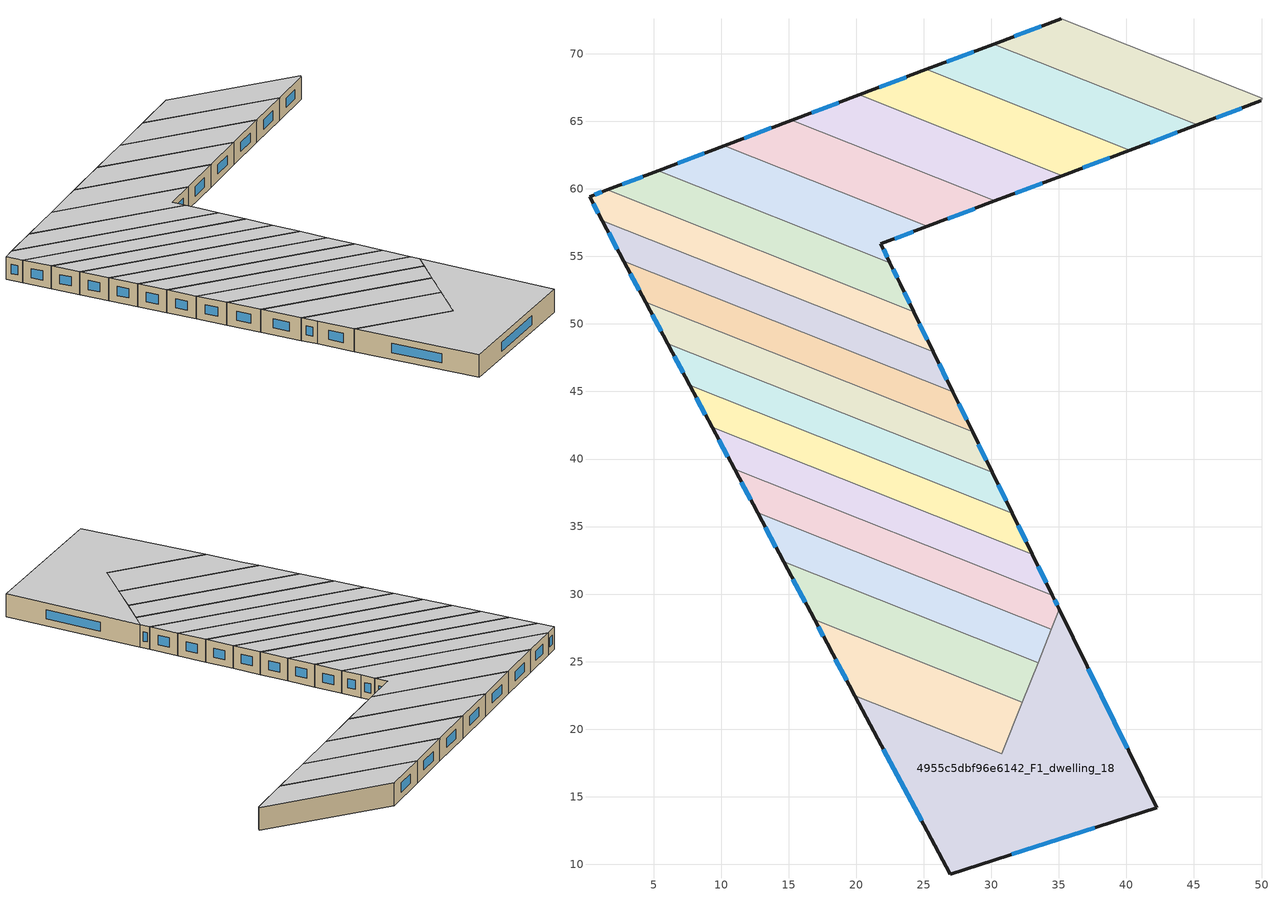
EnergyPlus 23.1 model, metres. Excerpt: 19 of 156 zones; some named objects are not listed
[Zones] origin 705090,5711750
4955c5dbf96e6142_F1_dwelling_18
 floor to 4955c5dbf96e6142_F0_dwelling_18 (EU_floor_Construction): 35.04,28.88 42.23,14.18 26.95,9.26 19.91,22.48 30.79,18.17 z3
 wall outside (EU_wall_Construction): 19.91,22.48 26.95,9.26 42.23,14.18 35.04,28.88 z3:6
 wall to 4955c5dbf96e6142_F1_dwelling_19 (EU_wall_Construction): 32.31,21.99 30.79,18.17 19.91,22.48 z3:6
 wall to 4955c5dbf96e6142_F1_dwelling_20 (EU_wall_Construction): 33.47,24.93 32.31,21.99 z3:6
 wall to 4955c5dbf96e6142_F1_dwelling_21 (EU_wall_Construction): 34.45,27.41 33.47,24.93 z3:6
 wall to 4955c5dbf96e6142_F1_dwelling_22 (EU_wall_Construction): 35.04,28.88 34.45,27.41 z3:6
 window (EU_Window_Construction): 40.08,18.58 37.19,24.48 / 31.52,10.73 37.66,12.71 / 22.02,18.53 24.84,13.22 z3.9:5.1
 ceiling to 4955c5dbf96e6142_F2_dwelling_18 (EU_floor_Construction): 42.23,14.18 35.04,28.88 30.79,18.17 19.91,22.48 26.95,9.26 z6
4955c5dbf96e6142_F1_dwelling_19
 floor to 4955c5dbf96e6142_F0_dwelling_19 (EU_floor_Construction): 32.31,21.99 30.79,18.17 19.91,22.48 17.85,26.35 16.93,28.09 z3
 wall outside (EU_wall_Construction): 16.93,28.09 17.85,26.35 19.91,22.48 z3:6
 wall to 4955c5dbf96e6142_F1_dwelling_20 (EU_wall_Construction): 32.31,21.99 16.93,28.09 z3:6
 window (EU_Window_Construction): 18.47,25.2 19.29,23.64 / 17.2,27.57 17.57,26.87 z3.9:5.1
 ceiling to 4955c5dbf96e6142_F2_dwelling_19 (EU_floor_Construction): 30.79,18.17 32.31,21.99 16.93,28.09 17.85,26.35 19.91,22.48 z6
4955c5dbf96e6142_F1_dwelling_20
 floor to 4955c5dbf96e6142_F0_dwelling_20 (EU_floor_Construction): 33.47,24.93 32.31,21.99 16.93,28.09 14.64,32.4 z3
 wall outside (EU_wall_Construction): 14.64,32.4 16.93,28.09 z3:6
 wall to 4955c5dbf96e6142_F1_dwelling_21 (EU_wall_Construction): 33.47,24.93 14.64,32.4 z3:6
 window (EU_Window_Construction): 15.32,31.11 16.24,29.38 z3.9:5.1
 ceiling to 4955c5dbf96e6142_F2_dwelling_20 (EU_floor_Construction): 32.31,21.99 33.47,24.93 14.64,32.4 16.93,28.09 z6
4955c5dbf96e6142_F1_dwelling_21
 floor to 4955c5dbf96e6142_F0_dwelling_21 (EU_floor_Construction): 34.45,27.41 33.47,24.93 14.64,32.4 12.71,36.03 z3
 wall outside (EU_wall_Construction): 12.71,36.03 14.64,32.4 z3:6
 wall to 4955c5dbf96e6142_F1_dwelling_22 (EU_wall_Construction): 34.45,27.41 12.71,36.03 z3:6
 window (EU_Window_Construction): 13.28,34.94 14.06,33.49 z3.9:5.1
 ceiling to 4955c5dbf96e6142_F2_dwelling_21 (EU_floor_Construction): 33.47,24.93 34.45,27.41 12.71,36.03 14.64,32.4 z6
4955c5dbf96e6142_F1_dwelling_22
 floor to 4955c5dbf96e6142_F0_dwelling_22 (EU_floor_Construction): 34.53,29.91 35.04,28.88 34.45,27.41 12.71,36.03 11,39.25 z3
 wall outside (EU_wall_Construction): 11,39.25 12.71,36.03 / 35.04,28.88 34.53,29.91 z3:6
 wall to 4955c5dbf96e6142_F1_dwelling_23 (EU_wall_Construction): 34.53,29.91 11,39.25 z3:6
 window (EU_Window_Construction): 11.51,38.28 12.19,36.99 / 34.89,29.19 34.68,29.6 z3.9:5.1
 ceiling to 4955c5dbf96e6142_F2_dwelling_22 (EU_floor_Construction): 34.45,27.41 35.04,28.88 34.53,29.91 11,39.25 12.71,36.03 z6
4955c5dbf96e6142_F1_dwelling_23
 floor to 4955c5dbf96e6142_F0_dwelling_23 (EU_floor_Construction): 33.04,32.97 34.53,29.91 11,39.25 9.34,42.36 z3
 wall outside (EU_wall_Construction): 9.34,42.36 11,39.25 / 34.53,29.91 33.04,32.97 z3:6
 wall to 4955c5dbf96e6142_F1_dwelling_24 (EU_wall_Construction): 33.04,32.97 9.34,42.36 z3:6
 window (EU_Window_Construction): 9.83,41.43 10.5,40.18 / 34.08,30.83 33.48,32.05 z3.9:5.1
 ceiling to 4955c5dbf96e6142_F2_dwelling_23 (EU_floor_Construction): 34.53,29.91 33.04,32.97 9.34,42.36 11,39.25 z6
4955c5dbf96e6142_F1_dwelling_24
 floor to 4955c5dbf96e6142_F0_dwelling_24 (EU_floor_Construction): 31.55,36 33.04,32.97 9.34,42.36 7.69,45.46 z3
 wall outside (EU_wall_Construction): 7.69,45.46 9.34,42.36 / 33.04,32.97 31.55,36 z3:6
 wall to 4955c5dbf96e6142_F1_dwelling_25 (EU_wall_Construction): 31.55,36 7.69,45.46 z3:6
 window (EU_Window_Construction): 8.18,44.54 8.84,43.29 / 32.59,33.87 31.99,35.09 z3.9:5.1
 ceiling to 4955c5dbf96e6142_F2_dwelling_24 (EU_floor_Construction): 33.04,32.97 31.55,36 7.69,45.46 9.34,42.36 z6
4955c5dbf96e6142_F1_dwelling_25
 floor to 4955c5dbf96e6142_F0_dwelling_25 (EU_floor_Construction): 30.07,39.01 31.55,36 7.69,45.46 6.05,48.54 z3
 wall outside (EU_wall_Construction): 6.05,48.54 7.69,45.46 / 31.55,36 30.07,39.01 z3:6
 wall to 4955c5dbf96e6142_F1_dwelling_26 (EU_wall_Construction): 30.07,39.01 6.05,48.54 z3:6
 window (EU_Window_Construction): 6.54,47.62 7.2,46.38 / 31.11,36.9 30.52,38.11 z3.9:5.1
 ceiling to 4955c5dbf96e6142_F2_dwelling_25 (EU_floor_Construction): 31.55,36 30.07,39.01 6.05,48.54 7.69,45.46 z6
4955c5dbf96e6142_F1_dwelling_26
 floor to 4955c5dbf96e6142_F0_dwelling_26 (EU_floor_Construction): 28.61,42 30.07,39.01 6.05,48.54 4.43,51.59 z3
 wall outside (EU_wall_Construction): 4.43,51.59 6.05,48.54 / 30.07,39.01 28.61,42 z3:6
 wall to 4955c5dbf96e6142_F1_dwelling_27 (EU_wall_Construction): 28.61,42 4.43,51.59 z3:6
 window (EU_Window_Construction): 4.91,50.68 5.56,49.45 / 29.64,39.91 29.05,41.11 z3.9:5.1
 ceiling to 4955c5dbf96e6142_F2_dwelling_26 (EU_floor_Construction): 30.07,39.01 28.61,42 4.43,51.59 6.05,48.54 z6
4955c5dbf96e6142_F1_dwelling_27
 floor to 4955c5dbf96e6142_F0_dwelling_27 (EU_floor_Construction): 27.16,44.98 28.61,42 4.43,51.59 2.81,54.63 z3
 wall outside (EU_wall_Construction): 2.81,54.63 4.43,51.59 / 28.61,42 27.16,44.98 z3:6
 wall to 4955c5dbf96e6142_F1_dwelling_28 (EU_wall_Construction): 27.16,44.98 2.81,54.63 z3:6
 window (EU_Window_Construction): 3.29,53.72 3.94,52.5 / 28.17,42.89 27.59,44.09 z3.9:5.1
 ceiling to 4955c5dbf96e6142_F2_dwelling_27 (EU_floor_Construction): 28.61,42 27.16,44.98 2.81,54.63 4.43,51.59 z6
4955c5dbf96e6142_F1_dwelling_28
 floor to 4955c5dbf96e6142_F0_dwelling_28 (EU_floor_Construction): 25.71,47.93 27.16,44.98 2.81,54.63 1.2,57.65 z3
 wall outside (EU_wall_Construction): 1.2,57.65 2.81,54.63 / 27.16,44.98 25.71,47.93 z3:6
 wall to 4955c5dbf96e6142_F1_dwelling_29 (EU_wall_Construction): 25.71,47.93 1.2,57.65 z3:6
 window (EU_Window_Construction): 1.69,56.74 2.33,55.53 / 26.72,45.86 26.14,47.05 z3.9:5.1
 ceiling to 4955c5dbf96e6142_F2_dwelling_28 (EU_floor_Construction): 27.16,44.98 25.71,47.93 1.2,57.65 2.81,54.63 z6
4955c5dbf96e6142_F1_dwelling_29
 floor to 4955c5dbf96e6142_F0_dwelling_29 (EU_floor_Construction): 24.25,50.92 25.71,47.93 1.2,57.65 0.26,59.42 1.56,59.91 z3
 wall outside (EU_wall_Construction): 25.71,47.93 24.25,50.92 / 1.56,59.91 0.26,59.42 1.2,57.65 z3:6
 wall to 4955c5dbf96e6142_F1_dwelling_30 (EU_wall_Construction): 24.25,50.92 1.56,59.91 z3:6
 window (EU_Window_Construction): 25.27,48.82 24.68,50.02 / 0.54,58.89 0.92,58.18 / 1.18,59.76 0.65,59.57 z3.9:5.1
 ceiling to 4955c5dbf96e6142_F2_dwelling_29 (EU_floor_Construction): 25.71,47.93 24.25,50.92 1.56,59.91 0.26,59.42 1.2,57.65 z6
4955c5dbf96e6142_F1_dwelling_30
 floor to 4955c5dbf96e6142_F0_dwelling_30 (EU_floor_Construction): 22.5,54.53 23.25,52.95 24.25,50.92 1.56,59.91 5.34,61.33 z3
 wall outside (EU_wall_Construction): 24.25,50.92 23.25,52.95 22.5,54.53 / 5.34,61.33 1.56,59.91 z3:6
 wall to 4955c5dbf96e6142_F1_dwelling_31 (EU_wall_Construction): 22.5,54.53 5.34,61.33 z3:6
 window (EU_Window_Construction): 23.95,51.53 23.55,52.34 / 4.21,60.91 2.69,60.34 / 23.03,53.42 22.73,54.06 z3.9:5.1
 ceiling to 4955c5dbf96e6142_F2_dwelling_30 (EU_floor_Construction): 24.25,50.92 23.25,52.95 22.5,54.53 5.34,61.33 1.56,59.91 z6
4955c5dbf96e6142_F1_dwelling_31
 floor to 4955c5dbf96e6142_F0_dwelling_31 (EU_floor_Construction): 25.27,57.21 21.84,55.93 22.5,54.53 5.34,61.33 10.23,63.18 z3
 wall outside (EU_wall_Construction): 22.5,54.53 21.84,55.93 25.27,57.21 / 10.23,63.18 5.34,61.33 z3:6
 wall to 4955c5dbf96e6142_F1_dwelling_32 (EU_wall_Construction): 25.27,57.21 10.23,63.18 z3:6
 window (EU_Window_Construction): 22.3,54.95 22.04,55.51 / 8.76,62.63 6.8,61.89 / 22.86,56.31 24.24,56.83 z3.9:5.1
 ceiling to 4955c5dbf96e6142_F2_dwelling_31 (EU_floor_Construction): 25.27,57.21 10.23,63.18 5.34,61.33 22.5,54.53 21.84,55.93 z6
4955c5dbf96e6142_F1_dwelling_32
 floor to 4955c5dbf96e6142_F0_dwelling_32 (EU_floor_Construction): 30.27,59.1 25.27,57.21 10.23,63.18 15.22,65.06 z3
 wall outside (EU_wall_Construction): 15.22,65.06 10.23,63.18 / 25.27,57.21 30.27,59.1 z3:6
 wall to 4955c5dbf96e6142_F1_dwelling_33 (EU_wall_Construction): 30.27,59.1 15.22,65.06 z3:6
 window (EU_Window_Construction): 13.73,64.5 11.72,63.74 / 26.76,57.78 28.77,58.53 z3.9:5.1
 ceiling to 4955c5dbf96e6142_F2_dwelling_32 (EU_floor_Construction): 30.27,59.1 15.22,65.06 10.23,63.18 25.27,57.21 z6
4955c5dbf96e6142_F1_dwelling_33
 floor to 4955c5dbf96e6142_F0_dwelling_33 (EU_floor_Construction): 35.27,60.98 30.27,59.1 15.22,65.06 20.21,66.95 z3
 wall outside (EU_wall_Construction): 20.21,66.95 15.22,65.06 / 30.27,59.1 35.27,60.98 z3:6
 wall to 4955c5dbf96e6142_F1_dwelling_34 (EU_wall_Construction): 35.27,60.98 20.21,66.95 z3:6
 window (EU_Window_Construction): 18.72,66.38 16.72,65.63 / 31.76,59.66 33.77,60.41 z3.9:5.1
 ceiling to 4955c5dbf96e6142_F2_dwelling_33 (EU_floor_Construction): 35.27,60.98 20.21,66.95 15.22,65.06 30.27,59.1 z6
4955c5dbf96e6142_F1_dwelling_34
 floor to 4955c5dbf96e6142_F0_dwelling_34 (EU_floor_Construction): 40.26,62.86 35.27,60.98 20.21,66.95 25.2,68.83 z3
 wall outside (EU_wall_Construction): 25.2,68.83 20.21,66.95 / 35.27,60.98 40.26,62.86 z3:6
 wall to 4955c5dbf96e6142_F1_dwelling_35 (EU_wall_Construction): 40.26,62.86 25.2,68.83 z3:6
 window (EU_Window_Construction): 23.71,68.26 21.71,67.51 / 36.76,61.54 38.77,62.29 z3.9:5.1
 ceiling to 4955c5dbf96e6142_F2_dwelling_34 (EU_floor_Construction): 40.26,62.86 25.2,68.83 20.21,66.95 35.27,60.98 z6
4955c5dbf96e6142_F1_dwelling_35
 floor to 4955c5dbf96e6142_F0_dwelling_35 (EU_floor_Construction): 45.26,64.73 40.26,62.86 25.2,68.83 30.19,70.71 z3
 wall outside (EU_wall_Construction): 30.19,70.71 25.2,68.83 / 40.26,62.86 45.26,64.73 z3:6
 wall to 4955c5dbf96e6142_F1_dwelling_36 (EU_wall_Construction): 45.26,64.73 30.19,70.71 z3:6
 window (EU_Window_Construction): 28.7,70.15 26.7,69.39 / 41.76,63.42 43.76,64.17 z3.9:5.1
 ceiling to 4955c5dbf96e6142_F2_dwelling_35 (EU_floor_Construction): 45.26,64.73 30.19,70.71 25.2,68.83 40.26,62.86 z6
4955c5dbf96e6142_F1_dwelling_36
 floor to 4955c5dbf96e6142_F0_dwelling_36 (EU_floor_Construction): 50.04,66.7 49.96,66.5 45.26,64.73 30.19,70.71 35.18,72.59 z3
 wall outside (EU_wall_Construction): 45.26,64.73 49.96,66.5 / 35.18,72.59 30.19,70.71 z3:6
 wall to 4955c5dbf96e6142_F1_dwelling_37 (EU_wall_Construction): 50.04,66.7 35.18,72.59 z3:6
 wall to 4955c5dbf96e6142_F1_dwelling_12 (EU_wall_Construction): 49.96,66.5 50.04,66.7 z3:6
 window (EU_Window_Construction): 46.66,65.26 48.55,65.97 / 33.68,72.03 31.68,71.27 z3.9:5.1
 ceiling to 4955c5dbf96e6142_F2_dwelling_36 (EU_floor_Construction): 49.96,66.5 50.04,66.7 35.18,72.59 30.19,70.71 45.26,64.73 z6
[Building]
EU S2 Campaign: North Axis=0; Terrain=City; Solar Distribution=FullExterior
[Site:Location]
London: Latitude=51.5; Longitude=-0.5; Time Zone=0; Elevation=25
[SizingPeriod:WeatherFileDays]
AnnualSizingPeriod: Begin Month=1; Begin Day of Month=1; End Month=12; End Day of Month=31; Day of Week for Start Day=Monday; Use Weather File Daylight Saving Period=No; Use Weather File Rain and Snow Indicators=No
[MATERIAL]
EU_InternalMass_Material: Roughness=MediumRough; Thickness=0.1; Conductivity=1; Density=1800; Specific Heat=900; Thermal Absorptance=0.9; Solar Absorptance=0.7; Visible Absorptance=0.7
[MATERIAL:NOMASS] Roughness=MediumRough; Thermal Absorptance=0.9; Solar Absorptance=0.7; Visible Absorptance=0.7
Name | Thermal Resistance
EU_wall_NoMass | 1.04674
EU_floor_NoMass | 2.04616
[WINDOWMATERIAL:SIMPLEGLAZINGSYSTEM]
EU_Window_SimpleGlazing: UFactor=4.25843; Solar Heat Gain Coefficient=0.85; Visible Transmittance=0.85
[CONSTRUCTION]
EU_wall_Construction: EU_wall_NoMass
EU_floor_Construction: EU_floor_NoMass
EU_Window_Construction: EU_Window_SimpleGlazing
EU_InternalMass_Construction: EU_InternalMass_Material
[ZONE] Type=1; Multiplier=1; Ceiling Height=autocalculate; Floor Area=autocalculate; Part of Total Floor Area=Yes
Name | Volume
4955c5dbf96e6142_F1_dwelling_18 | 555.398
4955c5dbf96e6142_F1_dwelling_19 | 174.353
4955c5dbf96e6142_F1_dwelling_20 | 174.411
4955c5dbf96e6142_F1_dwelling_21 | 174.349
4955c5dbf96e6142_F1_dwelling_22 | 174.344
4955c5dbf96e6142_F1_dwelling_23; 4955c5dbf96e6142_F1_dwelling_33 | 174.388
4955c5dbf96e6142_F1_dwelling_24; 4955c5dbf96e6142_F1_dwelling_29; 4955c5dbf96e6142_F1_dwelling_32 | 174.412
4955c5dbf96e6142_F1_dwelling_25 | 174.358
4955c5dbf96e6142_F1_dwelling_26 | 174.356
4955c5dbf96e6142_F1_dwelling_27 | 174.401
4955c5dbf96e6142_F1_dwelling_28 | 174.36
4955c5dbf96e6142_F1_dwelling_30 | 174.398
4955c5dbf96e6142_F1_dwelling_31 | 174.33
4955c5dbf96e6142_F1_dwelling_34 | 174.385
4955c5dbf96e6142_F1_dwelling_35 | 174.384
4955c5dbf96e6142_F1_dwelling_36 | 174.39
[INTERNALMASS] Construction=EU_InternalMass_Construction
Name | Zone or ZoneList | Surface Area
4955c5dbf96e6142_F1_dwelling_18_EU_InternalMass | 4955c5dbf96e6142_F1_dwelling_18 | 185.129
4955c5dbf96e6142_F1_dwelling_19_EU_InternalMass | 4955c5dbf96e6142_F1_dwelling_19 | 58.117
4955c5dbf96e6142_F1_dwelling_20_EU_InternalMass | 4955c5dbf96e6142_F1_dwelling_20 | 58.137
4955c5dbf96e6142_F1_dwelling_21_EU_InternalMass | 4955c5dbf96e6142_F1_dwelling_21 | 58.1162
4955c5dbf96e6142_F1_dwelling_22_EU_InternalMass | 4955c5dbf96e6142_F1_dwelling_22 | 58.1147
4955c5dbf96e6142_F1_dwelling_23_EU_InternalMass | 4955c5dbf96e6142_F1_dwelling_23 | 58.1293
4955c5dbf96e6142_F1_dwelling_24_EU_InternalMass | 4955c5dbf96e6142_F1_dwelling_24 | 58.1374
4955c5dbf96e6142_F1_dwelling_25_EU_InternalMass | 4955c5dbf96e6142_F1_dwelling_25 | 58.1195
4955c5dbf96e6142_F1_dwelling_26_EU_InternalMass | 4955c5dbf96e6142_F1_dwelling_26 | 58.1186
4955c5dbf96e6142_F1_dwelling_27_EU_InternalMass | 4955c5dbf96e6142_F1_dwelling_27 | 58.1337
4955c5dbf96e6142_F1_dwelling_28_EU_InternalMass | 4955c5dbf96e6142_F1_dwelling_28 | 58.1197
4955c5dbf96e6142_F1_dwelling_29_EU_InternalMass | 4955c5dbf96e6142_F1_dwelling_29 | 58.1377
4955c5dbf96e6142_F1_dwelling_30_EU_InternalMass | 4955c5dbf96e6142_F1_dwelling_30 | 58.1323
4955c5dbf96e6142_F1_dwelling_31_EU_InternalMass | 4955c5dbf96e6142_F1_dwelling_31 | 58.1102
4955c5dbf96e6142_F1_dwelling_32_EU_InternalMass | 4955c5dbf96e6142_F1_dwelling_32 | 58.1373
4955c5dbf96e6142_F1_dwelling_33_EU_InternalMass | 4955c5dbf96e6142_F1_dwelling_33 | 58.1294
4955c5dbf96e6142_F1_dwelling_34_EU_InternalMass | 4955c5dbf96e6142_F1_dwelling_34 | 58.1285
4955c5dbf96e6142_F1_dwelling_35_EU_InternalMass | 4955c5dbf96e6142_F1_dwelling_35 | 58.1276
4955c5dbf96e6142_F1_dwelling_36_EU_InternalMass | 4955c5dbf96e6142_F1_dwelling_36 | 58.1302
[OTHEREQUIPMENT] Fuel Type=Electricity; Design Level Calculation Method=Watts/Area; Power per Zone Floor Area=1; Fraction Latent=0; Fraction Radiant=0; Fraction Lost=0; Carbon Dioxide Generation Rate=0; EndUse Subcategory=EU_Step8_InternalGains
Name | Zone or ZoneList or Space or SpaceList | Schedule
EU_Step8_InternalGain_4955c5dbf96e6142_F1_dwelling_18_f000 | 4955c5dbf96e6142_F1_dwelling_18 | EU_Step8_GainSchedule_4955c5dbf96e6142_F1_dwelling_18_f000
EU_Step8_InternalGain_4955c5dbf96e6142_F1_dwelling_19_f000 | 4955c5dbf96e6142_F1_dwelling_19 | EU_Step8_GainSchedule_4955c5dbf96e6142_F1_dwelling_19_f000
EU_Step8_InternalGain_4955c5dbf96e6142_F1_dwelling_20_f000 | 4955c5dbf96e6142_F1_dwelling_20 | EU_Step8_GainSchedule_4955c5dbf96e6142_F1_dwelling_20_f000
EU_Step8_InternalGain_4955c5dbf96e6142_F1_dwelling_21_f000 | 4955c5dbf96e6142_F1_dwelling_21 | EU_Step8_GainSchedule_4955c5dbf96e6142_F1_dwelling_21_f000
EU_Step8_InternalGain_4955c5dbf96e6142_F1_dwelling_22_f000 | 4955c5dbf96e6142_F1_dwelling_22 | EU_Step8_GainSchedule_4955c5dbf96e6142_F1_dwelling_22_f000
EU_Step8_InternalGain_4955c5dbf96e6142_F1_dwelling_23_f000 | 4955c5dbf96e6142_F1_dwelling_23 | EU_Step8_GainSchedule_4955c5dbf96e6142_F1_dwelling_23_f000
EU_Step8_InternalGain_4955c5dbf96e6142_F1_dwelling_24_f000 | 4955c5dbf96e6142_F1_dwelling_24 | EU_Step8_GainSchedule_4955c5dbf96e6142_F1_dwelling_24_f000
EU_Step8_InternalGain_4955c5dbf96e6142_F1_dwelling_25_f000 | 4955c5dbf96e6142_F1_dwelling_25 | EU_Step8_GainSchedule_4955c5dbf96e6142_F1_dwelling_25_f000
EU_Step8_InternalGain_4955c5dbf96e6142_F1_dwelling_26_f000 | 4955c5dbf96e6142_F1_dwelling_26 | EU_Step8_GainSchedule_4955c5dbf96e6142_F1_dwelling_26_f000
EU_Step8_InternalGain_4955c5dbf96e6142_F1_dwelling_27_f000 | 4955c5dbf96e6142_F1_dwelling_27 | EU_Step8_GainSchedule_4955c5dbf96e6142_F1_dwelling_27_f000
EU_Step8_InternalGain_4955c5dbf96e6142_F1_dwelling_28_f000 | 4955c5dbf96e6142_F1_dwelling_28 | EU_Step8_GainSchedule_4955c5dbf96e6142_F1_dwelling_28_f000
EU_Step8_InternalGain_4955c5dbf96e6142_F1_dwelling_29_f000 | 4955c5dbf96e6142_F1_dwelling_29 | EU_Step8_GainSchedule_4955c5dbf96e6142_F1_dwelling_29_f000
EU_Step8_InternalGain_4955c5dbf96e6142_F1_dwelling_30_f000 | 4955c5dbf96e6142_F1_dwelling_30 | EU_Step8_GainSchedule_4955c5dbf96e6142_F1_dwelling_30_f000
EU_Step8_InternalGain_4955c5dbf96e6142_F1_dwelling_31_f000 | 4955c5dbf96e6142_F1_dwelling_31 | EU_Step8_GainSchedule_4955c5dbf96e6142_F1_dwelling_31_f000
EU_Step8_InternalGain_4955c5dbf96e6142_F1_dwelling_32_f000 | 4955c5dbf96e6142_F1_dwelling_32 | EU_Step8_GainSchedule_4955c5dbf96e6142_F1_dwelling_32_f000
EU_Step8_InternalGain_4955c5dbf96e6142_F1_dwelling_33_f000 | 4955c5dbf96e6142_F1_dwelling_33 | EU_Step8_GainSchedule_4955c5dbf96e6142_F1_dwelling_33_f000
EU_Step8_InternalGain_4955c5dbf96e6142_F1_dwelling_34_f000 | 4955c5dbf96e6142_F1_dwelling_34 | EU_Step8_GainSchedule_4955c5dbf96e6142_F1_dwelling_34_f000
EU_Step8_InternalGain_4955c5dbf96e6142_F1_dwelling_35_f000 | 4955c5dbf96e6142_F1_dwelling_35 | EU_Step8_GainSchedule_4955c5dbf96e6142_F1_dwelling_35_f000
EU_Step8_InternalGain_4955c5dbf96e6142_F1_dwelling_36_f000 | 4955c5dbf96e6142_F1_dwelling_36 | EU_Step8_GainSchedule_4955c5dbf96e6142_F1_dwelling_36_f000
[ZONEVENTILATION:DESIGNFLOWRATE] Schedule=EU_AlwaysOn; Design Flow Rate Calculation Method=AirChanges/Hour; Air Changes per Hour=0.488719; Ventilation Type=Natural; Fan Pressure Rise=0; Fan Total Efficiency=1; Constant Term Coefficient=1; Temperature Term Coefficient=0; Velocity Term Coefficient=0; Velocity Squared Term Coefficient=0; Minimum Indoor Temperature=-100; Maximum Indoor Temperature=100; Delta Temperature=-100; Minimum Outdoor Temperature=-100; Maximum Outdoor Temperature=100; Maximum Wind Speed=40
Name | Zone or ZoneList or Space or SpaceList
EU_ConstantAir_4955c5dbf96e6142_F1_dwelling_18 | 4955c5dbf96e6142_F1_dwelling_18
EU_ConstantAir_4955c5dbf96e6142_F1_dwelling_19 | 4955c5dbf96e6142_F1_dwelling_19
EU_ConstantAir_4955c5dbf96e6142_F1_dwelling_20 | 4955c5dbf96e6142_F1_dwelling_20
EU_ConstantAir_4955c5dbf96e6142_F1_dwelling_21 | 4955c5dbf96e6142_F1_dwelling_21
EU_ConstantAir_4955c5dbf96e6142_F1_dwelling_22 | 4955c5dbf96e6142_F1_dwelling_22
EU_ConstantAir_4955c5dbf96e6142_F1_dwelling_23 | 4955c5dbf96e6142_F1_dwelling_23
EU_ConstantAir_4955c5dbf96e6142_F1_dwelling_24 | 4955c5dbf96e6142_F1_dwelling_24
EU_ConstantAir_4955c5dbf96e6142_F1_dwelling_25 | 4955c5dbf96e6142_F1_dwelling_25
EU_ConstantAir_4955c5dbf96e6142_F1_dwelling_26 | 4955c5dbf96e6142_F1_dwelling_26
EU_ConstantAir_4955c5dbf96e6142_F1_dwelling_27 | 4955c5dbf96e6142_F1_dwelling_27
EU_ConstantAir_4955c5dbf96e6142_F1_dwelling_28 | 4955c5dbf96e6142_F1_dwelling_28
EU_ConstantAir_4955c5dbf96e6142_F1_dwelling_29 | 4955c5dbf96e6142_F1_dwelling_29
EU_ConstantAir_4955c5dbf96e6142_F1_dwelling_30 | 4955c5dbf96e6142_F1_dwelling_30
EU_ConstantAir_4955c5dbf96e6142_F1_dwelling_31 | 4955c5dbf96e6142_F1_dwelling_31
EU_ConstantAir_4955c5dbf96e6142_F1_dwelling_32 | 4955c5dbf96e6142_F1_dwelling_32
EU_ConstantAir_4955c5dbf96e6142_F1_dwelling_33 | 4955c5dbf96e6142_F1_dwelling_33
EU_ConstantAir_4955c5dbf96e6142_F1_dwelling_34 | 4955c5dbf96e6142_F1_dwelling_34
EU_ConstantAir_4955c5dbf96e6142_F1_dwelling_35 | 4955c5dbf96e6142_F1_dwelling_35
EU_ConstantAir_4955c5dbf96e6142_F1_dwelling_36 | 4955c5dbf96e6142_F1_dwelling_36
[HVACTEMPLATE:ZONE:IDEALLOADSAIRSYSTEM] System Availability Schedule=EU_AlwaysOn; Maximum Heating Supply Air Temperature=50; Minimum Cooling Supply Air Temperature=13; Maximum Heating Supply Air Humidity Ratio=0.0156; Minimum Cooling Supply Air Humidity Ratio=0.0077; Heating Limit=NoLimit; Cooling Limit=NoLimit; Heating Availability Schedule=EU_AlwaysOn; Cooling Availability Schedule=EU_CoolingOff; Dehumidification Control Type=ConstantSensibleHeatRatio; Cooling Sensible Heat Ratio=0.7; Dehumidification Setpoint=60; Humidification Control Type=None; Humidification Setpoint=30; Outdoor Air Method=None; Outdoor Air Flow Rate per Person=0.00944; Outdoor Air Flow Rate per Zone Floor Area=0; Outdoor Air Flow Rate per Zone=0; Demand Controlled Ventilation Type=None; Outdoor Air Economizer Type=NoEconomizer; Heat Recovery Type=None; Sensible Heat Recovery Effectiveness=0.7; Latent Heat Recovery Effectiveness=0.65
Name | Template Thermostat
4955c5dbf96e6142_F1_dwelling_18 | EU_HeatOnly_4955c5dbf96e6142_F1_dwelling_18
4955c5dbf96e6142_F1_dwelling_19 | EU_HeatOnly_4955c5dbf96e6142_F1_dwelling_19
4955c5dbf96e6142_F1_dwelling_20 | EU_HeatOnly_4955c5dbf96e6142_F1_dwelling_20
4955c5dbf96e6142_F1_dwelling_21 | EU_HeatOnly_4955c5dbf96e6142_F1_dwelling_21
4955c5dbf96e6142_F1_dwelling_22 | EU_HeatOnly_4955c5dbf96e6142_F1_dwelling_22
4955c5dbf96e6142_F1_dwelling_23 | EU_HeatOnly_4955c5dbf96e6142_F1_dwelling_23
4955c5dbf96e6142_F1_dwelling_24 | EU_HeatOnly_4955c5dbf96e6142_F1_dwelling_24
4955c5dbf96e6142_F1_dwelling_25 | EU_HeatOnly_4955c5dbf96e6142_F1_dwelling_25
4955c5dbf96e6142_F1_dwelling_26 | EU_HeatOnly_4955c5dbf96e6142_F1_dwelling_26
4955c5dbf96e6142_F1_dwelling_27 | EU_HeatOnly_4955c5dbf96e6142_F1_dwelling_27
4955c5dbf96e6142_F1_dwelling_28 | EU_HeatOnly_4955c5dbf96e6142_F1_dwelling_28
4955c5dbf96e6142_F1_dwelling_29 | EU_HeatOnly_4955c5dbf96e6142_F1_dwelling_29
4955c5dbf96e6142_F1_dwelling_30 | EU_HeatOnly_4955c5dbf96e6142_F1_dwelling_30
4955c5dbf96e6142_F1_dwelling_31 | EU_HeatOnly_4955c5dbf96e6142_F1_dwelling_31
4955c5dbf96e6142_F1_dwelling_32 | EU_HeatOnly_4955c5dbf96e6142_F1_dwelling_32
4955c5dbf96e6142_F1_dwelling_33 | EU_HeatOnly_4955c5dbf96e6142_F1_dwelling_33
4955c5dbf96e6142_F1_dwelling_34 | EU_HeatOnly_4955c5dbf96e6142_F1_dwelling_34
4955c5dbf96e6142_F1_dwelling_35 | EU_HeatOnly_4955c5dbf96e6142_F1_dwelling_35
4955c5dbf96e6142_F1_dwelling_36 | EU_HeatOnly_4955c5dbf96e6142_F1_dwelling_36
[SIZING:ZONE] Zone Cooling Design Supply Air Temperature Input Method=SupplyAirTemperature; Zone Cooling Design Supply Air Temperature=13; Zone Heating Design Supply Air Temperature Input Method=SupplyAirTemperature; Zone Heating Design Supply Air Temperature=50; Zone Cooling Design Supply Air Humidity Ratio=0.008; Zone Heating Design Supply Air Humidity Ratio=0.008; Cooling Design Air Flow Method=DesignDay; Cooling Design Air Flow Rate=0; Cooling Minimum Air Flow per Zone Floor Area=0.000762; Cooling Minimum Air Flow=0; Cooling Minimum Air Flow Fraction=0.2; Heating Design Air Flow Method=DesignDay; Heating Design Air Flow Rate=0; Heating Maximum Air Flow per Zone Floor Area=0.002032; Heating Maximum Air Flow=0.141576; Heating Maximum Air Flow Fraction=0.3; Account for Dedicated Outdoor Air System=No; Dedicated Outdoor Air System Control Strategy=NeutralSupplyAir; Dedicated Outdoor Air Low Setpoint Temperature for Design=autosize; Dedicated Outdoor Air High Setpoint Temperature for Design=autosize; Zone Load Sizing Method=Sensible Load Only No Latent Load; Zone Latent Cooling Design Supply Air Humidity Ratio Input Method=HumidityRatioDifference; Zone Cooling Design Supply Air Humidity Ratio Difference=0.005; Zone Latent Heating Design Supply Air Humidity Ratio Input Method=HumidityRatioDifference; Zone Humidification Design Supply Air Humidity Ratio Difference=0.005
4955c5dbf96e6142_F1_dwelling_18; 4955c5dbf96e6142_F1_dwelling_19; 4955c5dbf96e6142_F1_dwelling_20; 4955c5dbf96e6142_F1_dwelling_21; 4955c5dbf96e6142_F1_dwelling_22; 4955c5dbf96e6142_F1_dwelling_23; 4955c5dbf96e6142_F1_dwelling_24; 4955c5dbf96e6142_F1_dwelling_25; 4955c5dbf96e6142_F1_dwelling_26; 4955c5dbf96e6142_F1_dwelling_27; 4955c5dbf96e6142_F1_dwelling_28; 4955c5dbf96e6142_F1_dwelling_29; 4955c5dbf96e6142_F1_dwelling_30; 4955c5dbf96e6142_F1_dwelling_31; 4955c5dbf96e6142_F1_dwelling_32; 4955c5dbf96e6142_F1_dwelling_33; 4955c5dbf96e6142_F1_dwelling_34; 4955c5dbf96e6142_F1_dwelling_35; 4955c5dbf96e6142_F1_dwelling_36
[SCHEDULE:CONSTANT]
Name | Hourly Value
EU_AlwaysOn | 1
EU_CoolingOff | 0
[SCHEDULE:FILE] Column Number=1; Rows to Skip at Top=0; Number of Hours of Data=8760; Column Separator=Comma; Interpolate to Timestep=No; Minutes per Item=60; Adjust Schedule for Daylight Savings=Yes
Name | File
EU_Step8_GainSchedule_4955c5dbf96e6142_F1_dwelling_18_f000 | ../../schedules/4955c5dbf96e6142/4955c5dbf96e6142_F1_dwelling_18_f000_gain.csv
EU_Step8_GainSchedule_4955c5dbf96e6142_F1_dwelling_19_f000 | ../../schedules/4955c5dbf96e6142/4955c5dbf96e6142_F1_dwelling_19_f000_gain.csv
EU_Step8_GainSchedule_4955c5dbf96e6142_F1_dwelling_20_f000 | ../../schedules/4955c5dbf96e6142/4955c5dbf96e6142_F1_dwelling_20_f000_gain.csv
EU_Step8_GainSchedule_4955c5dbf96e6142_F1_dwelling_21_f000 | ../../schedules/4955c5dbf96e6142/4955c5dbf96e6142_F1_dwelling_21_f000_gain.csv
EU_Step8_GainSchedule_4955c5dbf96e6142_F1_dwelling_22_f000 | ../../schedules/4955c5dbf96e6142/4955c5dbf96e6142_F1_dwelling_22_f000_gain.csv
EU_Step8_GainSchedule_4955c5dbf96e6142_F1_dwelling_23_f000 | ../../schedules/4955c5dbf96e6142/4955c5dbf96e6142_F1_dwelling_23_f000_gain.csv
EU_Step8_GainSchedule_4955c5dbf96e6142_F1_dwelling_24_f000 | ../../schedules/4955c5dbf96e6142/4955c5dbf96e6142_F1_dwelling_24_f000_gain.csv
EU_Step8_GainSchedule_4955c5dbf96e6142_F1_dwelling_25_f000 | ../../schedules/4955c5dbf96e6142/4955c5dbf96e6142_F1_dwelling_25_f000_gain.csv
EU_Step8_GainSchedule_4955c5dbf96e6142_F1_dwelling_26_f000 | ../../schedules/4955c5dbf96e6142/4955c5dbf96e6142_F1_dwelling_26_f000_gain.csv
EU_Step8_GainSchedule_4955c5dbf96e6142_F1_dwelling_27_f000 | ../../schedules/4955c5dbf96e6142/4955c5dbf96e6142_F1_dwelling_27_f000_gain.csv
EU_Step8_GainSchedule_4955c5dbf96e6142_F1_dwelling_28_f000 | ../../schedules/4955c5dbf96e6142/4955c5dbf96e6142_F1_dwelling_28_f000_gain.csv
EU_Step8_GainSchedule_4955c5dbf96e6142_F1_dwelling_29_f000 | ../../schedules/4955c5dbf96e6142/4955c5dbf96e6142_F1_dwelling_29_f000_gain.csv
EU_Step8_GainSchedule_4955c5dbf96e6142_F1_dwelling_30_f000 | ../../schedules/4955c5dbf96e6142/4955c5dbf96e6142_F1_dwelling_30_f000_gain.csv
EU_Step8_GainSchedule_4955c5dbf96e6142_F1_dwelling_31_f000 | ../../schedules/4955c5dbf96e6142/4955c5dbf96e6142_F1_dwelling_31_f000_gain.csv
EU_Step8_GainSchedule_4955c5dbf96e6142_F1_dwelling_32_f000 | ../../schedules/4955c5dbf96e6142/4955c5dbf96e6142_F1_dwelling_32_f000_gain.csv
EU_Step8_GainSchedule_4955c5dbf96e6142_F1_dwelling_33_f000 | ../../schedules/4955c5dbf96e6142/4955c5dbf96e6142_F1_dwelling_33_f000_gain.csv
EU_Step8_GainSchedule_4955c5dbf96e6142_F1_dwelling_34_f000 | ../../schedules/4955c5dbf96e6142/4955c5dbf96e6142_F1_dwelling_34_f000_gain.csv
EU_Step8_GainSchedule_4955c5dbf96e6142_F1_dwelling_35_f000 | ../../schedules/4955c5dbf96e6142/4955c5dbf96e6142_F1_dwelling_35_f000_gain.csv
EU_Step8_GainSchedule_4955c5dbf96e6142_F1_dwelling_36_f000 | ../../schedules/4955c5dbf96e6142/4955c5dbf96e6142_F1_dwelling_36_f000_gain.csv
